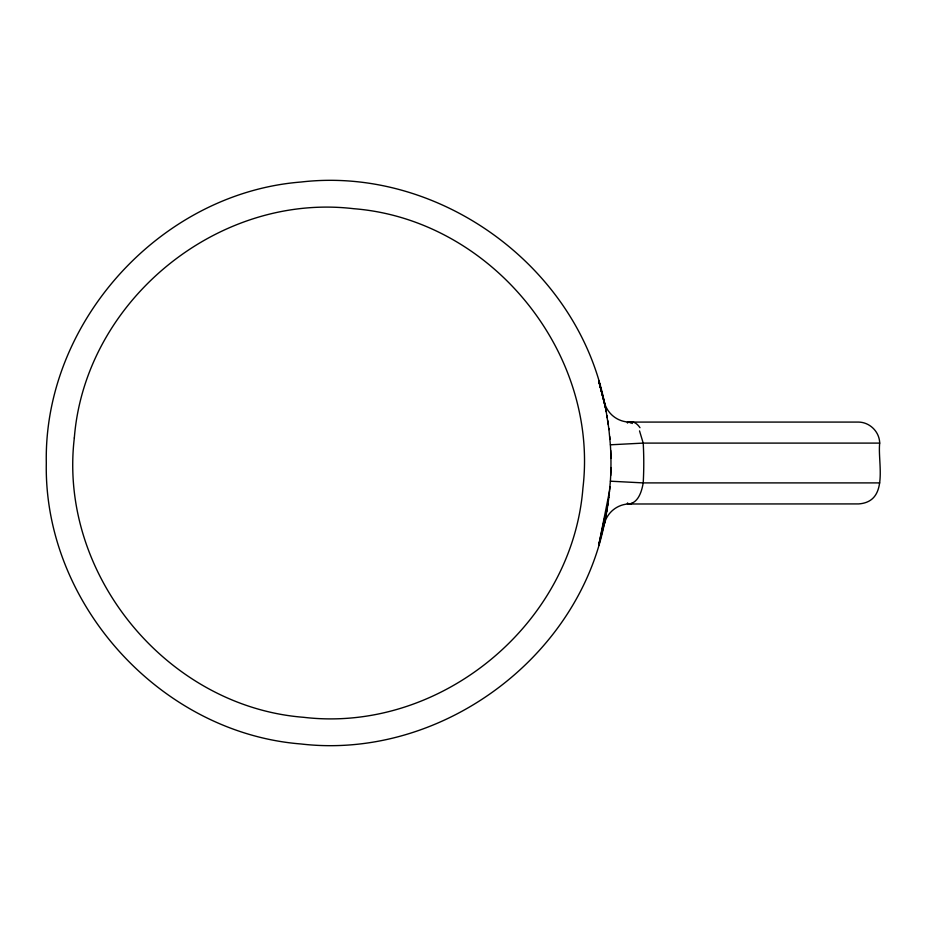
<?xml version="1.0" encoding="UTF-8"?>
<svg xmlns="http://www.w3.org/2000/svg" width="926" height="926" viewBox="0 0 926 926"><rect width="100%" height="100%" fill="white"/><g stroke="black" fill="none" stroke-linecap="round" stroke-linejoin="round"><path stroke-width="1.39" d="M627.469 503.131A38.464 13.392 -78.7 0 0 629.819 503.987L858.68 503.918C889.666 501.637 877.42 462.653 879.7 443.103C879.48 431.852 869.931 422.302 858.68 422.082L629.83 422.082A40.628 14.365 80.2 0 0 627.353 422.846M610.928 467.549L610.685 475.524M608.833 428.46L610.373 444.804A271.549 260.877 -90 0 1 610.384 481.207L608.833 497.54M609.956 486.775L609.713 489.53M605.535 407.915L598.798 381.049L604.192 401.548C576.539 265.808 438.554 165.904 300.962 182.028C160.522 193.129 43.58 322.155 46.3 463C43.58 603.845 160.522 732.871 300.962 743.972C438.554 760.096 576.528 660.203 604.192 524.463L604.377 523.607M643.211 443.103A342.203 330.837 -90 0 1 643.211 482.897C641.834 490.861 638.79 501.823 629.83 503.918A26.275 26.275 0 0 0 604.192 524.463L604.562 522.762M608.857 497.366L608.046 503.431M608.046 503.489L607.213 508.849M607.769 505.341L607.907 504.427M607.34 508.061L605.442 518.572M606.993 510.191L606.692 511.916M606.125 515.053L605.847 516.476M605.72 517.136L605.477 518.398M604.794 521.697L598.798 544.951L609.597 490.676M605.257 519.44L605.419 518.687M605.349 518.977L604.273 524.093M598.798 544.951L604.609 517.9M632.284 503.304L629.83 503.918M610.373 481.196L643.2 482.897L879.7 482.897M879.7 443.103L643.2 443.103L610.373 444.804M639.53 430.891L643.2 443.103M604.308 402.092L598.798 381.049L605.025 405.438M604.25 401.849L604.817 404.396M604.655 403.667L604.192 401.548A26.275 26.275 0 0 0 629.83 422.082M604.747 404.13L605.095 405.75M604.956 405.079L605.349 407.023M605.257 406.56L606.067 410.646M605.442 407.428L605.627 408.354M605.812 409.361L605.986 410.218M606.044 410.554L606.206 411.375M606.148 411.086L608.984 429.652M606.171 411.213L606.298 411.896M606.935 415.519L607.352 417.996M607.769 420.659L608.347 424.675M609.713 436.47L609.956 439.225M610.685 450.476L610.928 458.451M629.854 503.779A40.408 14.353 -78.9 0 1 627.33 503.42M627.4 422.569A38.151 13.358 76.9 0 1 629.865 422.279M639.982 427.685A33.278 12.721 82.1 0 0 629.935 422.638A33.023 11.216 77.7 0 1 632.342 423.495M74.323 437.952C58.164 574.143 166.865 706.584 303.589 717.303C439.769 733.461 572.21 624.772 582.929 488.048C599.087 351.857 490.398 219.416 353.674 208.697C217.494 192.539 85.053 301.228 74.323 437.952"/></g></svg>
